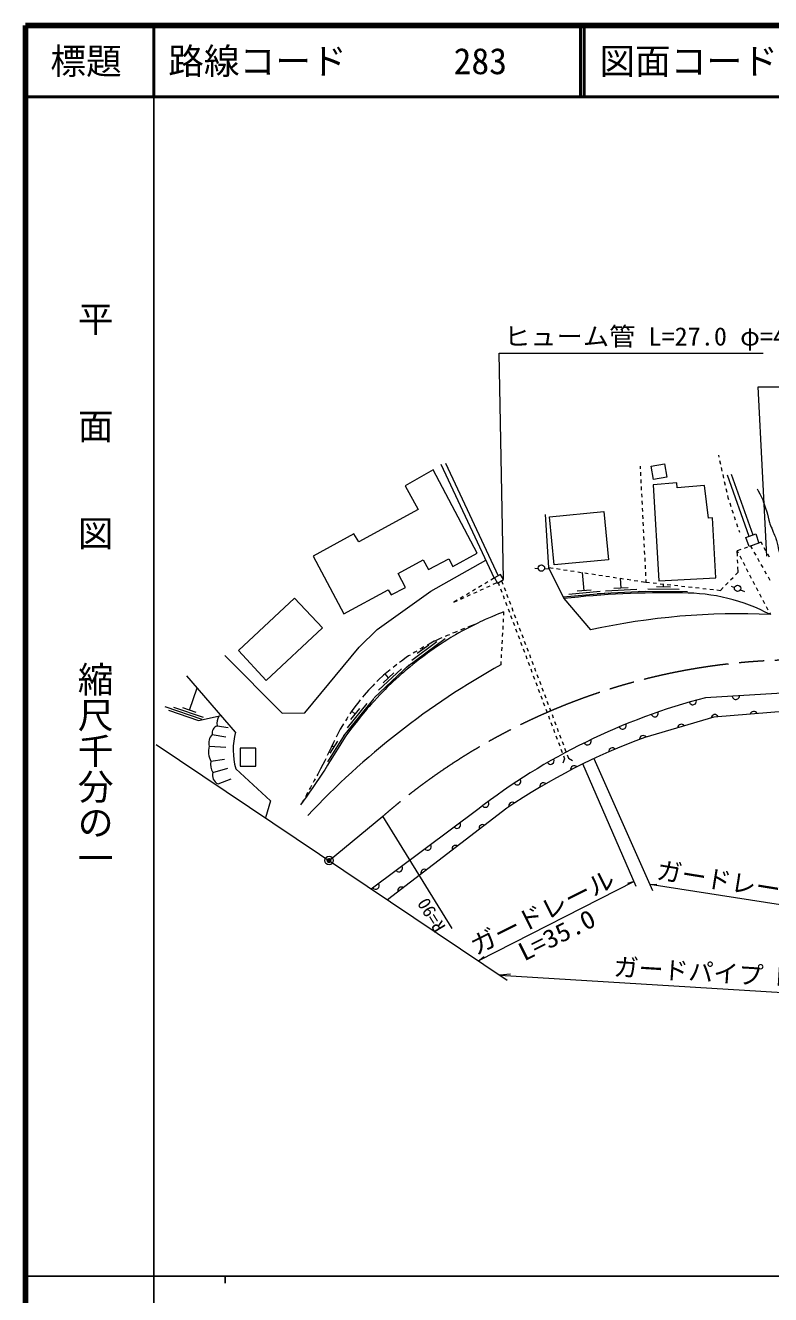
# Model space of a CAD drawing. Units: millimetres, scale not verified. Extents: x 40000 to 680000, y 20000 to 380000.
# Drawn here: x 40000 to 144363, y 202409 to 380000 of the extents above; entities that cross this region are included whole.
import ezdxf
from ezdxf.enums import TextEntityAlignment as Align

# ---------------------------------------------------------------- set-up
doc = ezdxf.new("R2010")
doc.units = ezdxf.units.MM
doc.header["$LTSCALE"] = 1000
doc.header["$PDMODE"] = 32
doc.header["$PDSIZE"] = 500
doc.linetypes.add('CHAIN', pattern=[18.5, 12, -1.5, 3.5, -1.5])
for name, color, linetype, lineweight in [('M-BGD', 7, 'Continuous', 13), ('M-BMK', 2, 'CHAIN', 13), ('M-STR-HTXT', 7, 'Continuous', 13), ('M-TTL', 2, 'Continuous', 140), ('M-TTL-BAND', 7, 'Continuous', 25), ('M-TTL-LINE', 7, 'Continuous', 50), ('M-TTL-TXT', 7, 'Continuous', 13), ('M-WORK', 1, 'Continuous', 13)]:
    doc.layers.add(name, color=color, linetype=linetype, lineweight=lineweight)
doc.layers.add('M-OTRS', color=6, linetype='Continuous')
doc.styles.add('@ＭＳ ゴシック', font='')
doc.styles.add('ＭＳ ゴシック', font='')
doc.styles.get('@ＭＳ ゴシック').set_extended_font_data('@MS Gothic')
doc.styles.get('ＭＳ ゴシック').set_extended_font_data('MS Gothic')

msp = doc.modelspace()

# ---------------------------------------------------------------- linework, layer by layer
at = {"layer": 'M-BGD'}
msp.add_circle((82521, 263137), 600, dxfattribs=at)
at = {"layer": 'M-BMK'}
msp.add_line((82521, 263137), (90063, 269334), dxfattribs=at)
msp.add_arc((148482, 202292), 88924, 72.62818, 131.06812, dxfattribs=at)
at = {"layer": 'M-OTRS'}
msp.add_point((82521, 263137), dxfattribs=at)
at = {"layer": 'M-STR-HTXT'}
for p, q in [((119628, 277413), (127818, 258936)), ((125551, 259524), (118063, 276661)), ((125246, 260223), (124302, 259944)), ((107955, 247260), (106443, 247102)), ((106443, 247102), (166837, 243408))]:
    msp.add_line(p, q, dxfattribs=at)
for points in [[(106951, 302454), (106344, 334120), (143337, 334120)], [(143809, 305722), (142626, 329432), (189261, 329432)], [(125246, 260223), (103461, 249101), (104238, 249704)], [(161934, 254449), (127440, 259791), (128423, 259825)]]:
    msp.add_lwpolyline(points, dxfattribs=at)
at = {"layer": 'M-TTL'}
for p, q in [((40000, 380000), (40000, 20000)), ((680000, 380000), (40000, 380000))]:
    msp.add_line(p, q, dxfattribs=at)
at = {"layer": 'M-TTL-BAND'}
for p, q in [((58000, 370000), (58000, 20000)), ((40000, 205000), (579000, 205000)), ((68000, 205000), (68000, 204000))]:
    msp.add_line(p, q, dxfattribs=at)
at = {"layer": 'M-TTL-LINE'}
for p, q in [((58000, 380000), (58000, 370000)), ((117750, 380000), (117750, 370000)), ((118250, 380000), (118250, 370000)), ((40000, 370000), (680000, 370000))]:
    msp.add_line(p, q, dxfattribs=at)
at = {"layer": 'M-WORK'}
for p, q in [((137049, 319881), (137115, 319588)), ((98178, 318610), (105659, 302666)), ((98816, 318751), (106212, 302986)), ((126089, 318349), (126108, 317964)), ((137224, 319100), (137333, 318612)), ((137443, 318124), (137552, 317636)), ((126133, 317465), (126158, 316966)), ((126182, 316466), (126207, 315967)), ((137661, 317148), (137770, 316660)), ((137879, 316172), (137989, 315684)), ((138286, 317098), (141316, 308514)), ((138856, 317216), (141859, 308709)), ((126232, 315468), (126256, 314968)), ((126281, 314469), (126306, 313969)), ((138098, 315196), (138207, 314708)), ((126331, 313470), (126355, 312971)), ((138316, 314221), (138382, 313928)), ((138382, 313928), (138474, 313649)), ((138631, 313174), (138788, 312699)), ((126380, 312471), (126405, 311972)), ((126429, 311472), (126454, 310973)), ((138945, 312225), (139102, 311750)), ((139260, 311275), (139417, 310801)), ((126479, 310474), (126503, 309974)), ((126528, 309475), (126553, 308975)), ((139574, 310326), (139731, 309851)), ((139888, 309377), (139980, 309098)), ((126577, 308476), (126602, 307977)), ((126627, 307477), (126652, 306978)), ((142049, 307325), (141579, 307155)), ((143017, 307674), (142520, 307494)), ((143017, 307674), (143179, 307382)), ((126676, 306478), (126701, 305979)), ((126726, 305480), (126750, 304980)), ((140168, 306647), (139670, 306468)), ((139670, 306468), (139801, 306218)), ((139704, 305734), (139670, 306468)), ((140033, 305775), (140264, 305331)), ((141108, 306986), (140638, 306816)), ((141551, 307145), (141777, 306746)), ((142024, 306311), (142271, 305876)), ((143422, 306945), (143665, 306508)), ((143908, 306072), (144151, 305635)), ((111327, 304039), (111813, 304020)), ((112702, 303985), (113323, 303961)), ((113240, 304162), (113887, 304064)), ((114381, 303989), (114876, 303915)), ((115370, 303840), (115864, 303765)), ((116359, 303690), (116853, 303616)), ((126775, 304481), (126800, 303982)), ((139749, 304735), (139726, 305235)), ((139805, 303502), (139772, 304236)), ((140496, 304888), (140727, 304445)), ((140959, 304002), (141191, 303559)), ((142517, 305441), (142764, 305006)), ((143010, 304571), (143257, 304136)), ((143503, 303701), (143750, 303266)), ((104766, 302134), (104336, 301878)), ((105679, 302678), (105195, 302390)), ((105525, 301793), (106052, 302032)), ((106219, 302031), (106364, 301646)), ((106681, 302298), (106867, 301803)), ((117347, 303541), (117842, 303466)), ((118255, 300905), (118024, 303439)), ((118336, 303392), (118831, 303317)), ((119325, 303242), (119819, 303168)), ((120314, 303093), (120808, 303018)), ((121303, 302943), (121797, 302869)), ((122291, 302794), (122786, 302719)), ((123280, 302645), (123775, 302570)), ((123411, 301268), (123345, 302635)), ((124269, 302495), (124763, 302421)), ((125258, 302346), (125752, 302271)), ((126246, 302197), (126893, 302099)), ((126824, 303482), (126849, 302983)), ((126874, 302483), (126893, 302099)), ((126893, 302099), (127400, 302043)), ((127897, 301989), (128394, 301934)), ((138057, 301687), (138404, 302047)), ((138751, 302407), (139098, 302767)), ((139444, 303127), (139805, 303502)), ((141422, 303116), (141654, 302673)), ((141885, 302230), (142117, 301786)), ((143996, 302831), (144243, 302396)), ((102189, 300598), (101759, 300342)), ((101881, 300143), (102336, 300349)), ((103048, 301110), (102618, 300854)), ((102792, 300556), (103247, 300762)), ((103907, 301622), (103477, 301366)), ((103703, 300968), (104158, 301175)), ((104614, 301381), (105069, 301587)), ((106540, 301178), (106716, 300711)), ((106893, 300243), (107069, 299775)), ((107044, 301335), (107220, 300867)), ((107397, 300399), (107573, 299932)), ((121665, 300553), (115300, 299974)), ((120476, 300776), (116094, 300377)), ((119251, 300996), (117259, 300815)), ((126804, 300773), (120084, 300445)), ((125625, 301046), (121230, 300831)), ((124410, 301317), (122413, 301219)), ((132725, 300746), (125996, 300769)), ((131562, 301080), (127162, 301095)), ((130363, 301414), (128363, 301421)), ((128891, 301880), (129388, 301825)), ((129363, 301418), (129364, 301828)), ((129885, 301771), (130382, 301716)), ((130879, 301662), (131376, 301607)), ((131873, 301553), (132370, 301498)), ((132867, 301444), (133364, 301389)), ((133861, 301335), (134358, 301280)), ((134855, 301226), (135352, 301171)), ((135849, 301117), (136346, 301062)), ((136843, 301008), (137350, 300952)), ((137350, 300952), (137710, 301327)), ((138846, 301512), (139299, 301336)), ((140129, 301013), (140708, 300788)), ((142349, 301343), (142580, 300900)), ((142812, 300457), (143043, 300014)), ((77708, 299868), (69838, 292529)), ((81603, 295691), (77708, 299868)), ((100471, 299574), (99987, 299285)), ((99987, 299285), (100515, 299524)), ((101330, 300086), (100900, 299830)), ((100970, 299731), (101425, 299937)), ((107245, 299307), (107421, 298839)), ((107597, 298371), (107774, 297903)), ((107749, 299464), (107926, 298996)), ((108102, 298528), (108279, 298060)), ((143275, 299571), (143507, 299128)), ((143738, 298685), (143970, 298241)), ((106924, 296981), (106896, 296482)), ((106977, 297946), (106951, 297481)), ((107950, 297435), (108126, 296967)), ((108455, 297592), (108632, 297125)), ((108808, 296657), (108985, 296189)), ((144201, 297798), (144332, 297548)), ((73733, 288352), (81603, 295691)), ((100148, 295073), (99833, 294941)), ((100460, 295200), (100148, 295073)), ((101235, 295516), (100923, 295389)), ((101485, 295615), (101235, 295516)), ((102200, 295897), (101950, 295798)), ((102925, 296167), (102200, 295897)), ((106814, 294984), (106786, 294485)), ((106869, 295983), (106841, 295484)), ((108302, 296499), (108478, 296031)), ((108655, 295563), (108831, 295095)), ((109161, 295721), (109338, 295253)), ((98769, 294169), (93361, 290167)), ((97637, 293742), (94100, 291125)), ((96476, 293293), (94869, 292104)), ((95818, 293040), (95547, 292887)), ((96525, 293437), (96254, 293285)), ((97255, 293820), (96525, 293437)), ((97335, 293858), (97255, 293820)), ((98080, 294195), (97335, 293858)), ((98339, 294307), (98080, 294195)), ((99057, 294616), (98798, 294504)), ((99372, 294748), (99057, 294616)), ((106759, 293986), (106731, 293487)), ((109007, 294627), (109183, 294160)), ((109359, 293692), (109536, 293224)), ((109514, 294786), (109690, 294318)), ((109867, 293850), (110043, 293382)), ((69838, 292529), (73733, 288352)), ((93340, 291557), (92654, 291061)), ((93662, 291765), (93340, 291557)), ((93881, 291897), (93662, 291765)), ((94526, 292290), (94308, 292157)), ((94821, 292463), (94526, 292290)), ((95547, 292887), (95252, 292715)), ((95673, 292698), (95554, 292892)), ((106649, 291989), (106621, 291490)), ((106704, 292988), (106676, 292488)), ((109712, 292756), (109888, 292288)), ((110064, 291820), (110240, 291352)), ((110220, 292914), (110396, 292446)), ((110573, 291979), (110749, 291511)), ((93764, 290520), (88843, 285932)), ((92687, 289968), (89469, 286967)), ((90840, 289644), (90167, 289088)), ((91097, 289848), (90840, 289644)), ((91745, 290362), (91488, 290159)), ((92001, 290559), (91745, 290362)), ((92654, 291061), (92398, 290864)), ((106594, 290991), (106568, 290525)), ((110417, 290884), (110593, 290416)), ((110769, 289948), (110945, 289480)), ((110926, 291043), (111102, 290575)), ((111279, 290107), (111455, 289639)), ((69405, 281115), (62589, 288987)), ((88880, 287848), (88640, 287609)), ((89474, 288440), (89234, 288201)), ((90139, 289064), (89474, 288440)), ((91585, 289391), (90122, 288027)), ((90167, 289088), (90139, 289064)), ((90853, 288709), (90402, 289286)), ((111121, 289012), (111298, 288544)), ((111474, 288077), (111650, 287609)), ((111631, 289172), (111808, 288704)), ((111984, 288236), (112161, 287768)), ((62988, 284175), (64060, 287288)), ((87438, 286283), (87222, 286021)), ((88031, 286973), (87438, 286283)), ((88640, 287609), (88031, 286973)), ((111826, 287141), (112002, 286673)), ((112179, 286205), (112355, 285737)), ((112337, 287300), (112514, 286832)), ((112690, 286365), (112867, 285897)), ((150302, 286835), (135247, 285931)), ((64778, 282861), (59593, 284646)), ((64961, 283147), (60801, 284579)), ((63934, 283849), (62043, 284501)), ((88798, 285835), (84564, 280607)), ((87809, 285138), (85040, 281719)), ((86797, 284413), (85538, 282859)), ((86124, 284645), (85635, 283933)), ((86128, 284651), (86124, 284645)), ((86690, 285373), (86128, 284651)), ((86905, 285635), (86690, 285373)), ((112531, 285269), (112707, 284801)), ((112883, 284333), (113060, 283865)), ((113043, 285429), (113220, 284961)), ((113396, 284493), (113573, 284025)), ((84997, 282961), (84831, 282702)), ((85179, 283238), (84997, 282961)), ((85635, 283933), (85453, 283656)), ((86168, 283636), (85724, 284065)), ((113236, 283397), (113412, 282929)), ((113588, 282461), (113764, 281994)), ((113749, 283558), (113925, 283090)), ((114102, 282622), (114278, 282154)), ((66168, 280763), (68062, 280474)), ((66843, 282004), (68398, 281781)), ((84650, 280668), (82286, 276957)), ((83666, 280705), (83518, 280402)), ((84093, 281521), (83666, 280705)), ((84397, 282020), (84093, 281521)), ((84563, 282280), (84397, 282020)), ((113941, 281526), (114117, 281058)), ((114455, 281686), (114631, 281218)), ((114808, 280751), (114984, 280283)), ((58296, 279376), (107448, 246429)), ((65762, 279132), (68051, 278988)), ((82818, 278971), (82413, 278123)), ((83727, 279833), (82652, 278146)), ((83149, 279651), (82818, 278971)), ((83189, 278990), (82926, 279192)), ((83297, 279954), (83149, 279651)), ((114293, 280590), (114469, 280122)), ((114645, 279654), (114822, 279186)), ((115161, 279815), (115337, 279347)), ((115514, 278879), (115690, 278412)), ((65993, 277035), (67872, 277344)), ((81913, 277077), (81675, 276604)), ((82055, 277374), (81913, 277077)), ((82413, 278123), (82271, 277825)), ((114998, 278718), (115174, 278250)), ((115495, 277397), (115260, 276779)), ((115350, 277782), (115495, 277397)), ((115866, 277944), (116053, 277449)), ((116053, 277449), (116638, 277139)), ((66249, 275471), (68374, 276090)), ((81349, 275998), (80933, 275229)), ((81675, 276604), (81349, 275998)), ((66980, 273862), (68821, 274568)), ((80062, 273634), (79917, 273368)), ((80448, 274338), (80302, 274072)), ((80570, 274564), (80448, 274338)), ((80933, 275229), (80810, 275003)), ((79364, 272359), (79208, 272075)), ((79521, 272644), (79364, 272359)), ((79917, 273368), (79761, 273082)), ((78812, 271353), (78728, 271201)), ((78968, 271637), (78812, 271353)), ((88437, 259172), (103349, 270310)), ((107413, 270456), (90718, 257643)), ((99788, 253620), (90063, 269334))]:
    msp.add_line(p, q, dxfattribs=at)
for points in [[(127615, 318335), (129486, 318665), (129816, 316794), (127945, 316464)], [(103246, 306145), (97128, 317826), (93196, 315554), (94984, 312282), (86697, 307744), (86006, 308874), (80313, 305726), (84591, 297680), (90804, 301019), (91209, 300311), (93232, 301356), (92187, 303296), (95708, 305217), (96467, 303880), (99291, 305359), (99857, 304275)], [(127933, 315728), (128726, 302286), (136696, 302704), (136224, 311096), (135662, 311062), (135106, 315609), (131292, 315281), (131207, 315989)], [(113402, 311229), (121028, 311963), (121676, 305236), (114050, 304502)], [(140903, 308365), (142267, 308856), (142731, 307570), (141366, 307079)], [(105679, 302678), (106094, 301959), (106951, 302454), (106536, 303173)], [(70080, 278853), (70080, 276332), (72274, 276332), (72274, 278853)]]:
    msp.add_lwpolyline(points, close=True, dxfattribs=at)
for points in [[(112791, 311575), (113240, 304162), (115389, 299794), (119154, 295404)], [(67943, 291854), (75953, 283746), (79157, 283796), (86731, 292979), (89241, 295489), (96760, 300853), (104471, 305196)], [(60021, 284188), (64225, 282743), (67406, 283424)], [(173871, 265983), (146684, 284056), (136418, 283201), (126743, 280382)], [(69454, 275999), (74319, 271505), (73607, 269113)]]:
    msp.add_lwpolyline(points, dxfattribs=at)
for centre in [(112260, 304070), (139738, 301237)]:
    msp.add_circle(centre, 450, dxfattribs=at)
for centre, radius, start, end in [((129479, 178245), 122362, 88.82009, 96.61247), ((132164, 274665), 25918, 61.99836, 90.36437), ((139706, 202947), 94714, 87.20061, 102.53272), ((160541, 193508), 111020, 119.0881, 136.84703), ((157620, 199867), 88924, 104.57237, 127.61192), ((139492, 286186), 500, 183.43755, 3.43755), ((133465, 285438), 500, 194.86593, 16.66135), ((68739, 282358), 1930, 148.87114, 190.57417), ((128132, 283743), 500, 197.7209, 21.02018), ((136541, 283071), 500, 21.01756, 177.65948), ((141994, 283515), 500, 22.21662, 167.30141), ((67278, 279621), 1593, 134.17901, 197.84414), ((67258, 280974), 1110, 111.95987, 190.97522), ((79459, 278653), 10351, 166.23633, 194.85181), ((123630, 282023), 500, 201.02018, 23.93219), ((126515, 280139), 500, 36.11074, 183.12628), ((131859, 281717), 500, 33.70296, 178.78775), ((68226, 278342), 2588, 162.22759, 210.33985), ((157396, 196908), 88924, 110.16362, 124.19964), ((118718, 279823), 500, 205.3896, 26.50047), ((122203, 278409), 500, 40.6584, 186.0513), ((113542, 277097), 500, 209.71498, 29.71498), ((68095, 276576), 2152, 167.68225, 210.89299), ((67527, 275081), 1337, 163.05557, 245.83234), ((116855, 275885), 500, 44.45062, 189.89392), ((108879, 274223), 500, 211.50038, 34.99111), ((112528, 273510), 500, 47.64134, 193.07568), ((104405, 271090), 500, 214.99111, 38.54072), ((108178, 270790), 500, 50.96888, 196.37163), ((100441, 268138), 500, 216.75452, 36.75452), ((104025, 267667), 500, 54.96132, 200.04611), ((96341, 265076), 500, 216.75452, 36.75452), ((100247, 264767), 500, 54.96132, 200.04611), ((92305, 262061), 500, 216.75452, 36.75452), ((95890, 261423), 500, 54.96132, 200.04611), ((89060, 259638), 500, 216.75452, 36.75452), ((92649, 258936), 500, 54.96132, 200.04611)]:
    msp.add_arc(centre, radius, start, end, dxfattribs=at)
for points, knots in [([(142474, 315133), (142640, 314880), (143067, 314075), (143185, 313796), (143338, 313430), (143708, 312297), (143823, 311917), (143911, 311626), (144112, 310736), (144200, 310446), (144250, 310280), (144448, 309799), (144513, 309639), (144556, 309532), (144697, 309217), (144739, 309111), (144812, 308926), (145033, 308372), (145091, 308182), (145170, 307926), (145354, 307144), (145425, 306886), (145478, 306690), (145646, 306105), (145711, 305913), (145783, 305702), (146018, 305076), (146110, 304873), (146197, 304682), (146523, 304139), (146602, 303944), (146678, 303756), (146826, 303318), (146942, 302947)], [0, 0, 0, 0, 1, 1, 1, 2, 2, 2, 3, 3, 3, 4, 4, 4, 5, 5, 5, 6, 6, 6, 7, 7, 7, 8, 8, 8, 9, 9, 9, 10, 10, 10, 11, 11, 11, 11]), ([(106977, 297946), (106309, 297692), (104339, 296846), (103695, 296536), (102925, 296167), (100648, 294989), (99914, 294553), (99172, 294113), (97023, 292670), (96325, 292164), (95677, 291695), (93799, 290201), (93188, 289685), (92660, 289239), (91127, 287842), (90637, 287356), (90065, 286788), (88406, 285029), (87881, 284418), (87307, 283748), (85655, 281677), (85146, 280956), (84568, 280136), (82984, 277574), (82452, 276723), (82317, 276508), (81953, 275837), (81811, 275627), (81185, 274704), (79376, 272112), (78536, 270931)], [0, 0, 0, 0, 1, 1, 1, 2, 2, 2, 3, 3, 3, 4, 4, 4, 5, 5, 5, 6, 6, 6, 7, 7, 7, 8, 8, 8, 9, 9, 9, 10, 10, 10, 10])]:
    msp.add_open_spline(points, degree=3, knots=knots, dxfattribs=at)

# ---------------------------------------------------------------- texts
at = {"layer": 'M-STR-HTXT', "style": 'ＭＳ ゴシック', "width": 1.05}
msp.add_text('ヒューム管 L=27.0 φ=400', height=2566, dxfattribs=at).set_placement((128619, 334428), align=Align.BOTTOM_CENTER)
at = {"layer": 'M-STR-HTXT', "style": 'ＭＳ ゴシック'}
for s, rotation, p in [('ガードレール L=56.0', 350.8, (128144, 259841)), ('ガードパイプ L=99.0', 356.5, (122253, 246263))]:
    msp.add_text(s, height=2566, rotation=rotation, dxfattribs=at).set_placement(p, align=Align.BOTTOM_LEFT)
for s, width, p in [('ガードレール', 1.05, (113305, 254092)), ('L=35.0', 1.1, (115334, 250877))]:
    msp.add_text(s, height=2566, rotation=26.521, dxfattribs=dict(at, width=width)).set_placement(p, align=Align.BOTTOM_CENTER)
at = {"layer": 'M-TTL-BAND', "style": '@ＭＳ ゴシック'}
for s, p in [('平\u3000\u3000面\u3000\u3000図', (49777, 306475)), ('縮尺千分の一', (49777, 261030))]:
    msp.add_text(s, height=3666, rotation=270, dxfattribs=at).set_placement(p, align=Align.MIDDLE_RIGHT)
at = {"layer": 'M-TTL-TXT', "style": 'ＭＳ ゴシック'}
msp.add_text('標題', height=3666, dxfattribs=at).set_placement((48500, 375000), align=Align.MIDDLE_CENTER)
for s, p in [('路線コード      283', (60000, 375000)), ('図面コード      17-0', (120380, 375000))]:
    msp.add_text(s, height=3666, dxfattribs=at).set_placement(p, align=Align.MIDDLE_LEFT)
at = {"layer": 'M-WORK', "style": 'ＭＳ ゴシック'}
msp.add_text('R=90', height=1833, rotation=121.498, dxfattribs=at).set_placement((99394, 254150), align=Align.BOTTOM_LEFT)

doc.saveas('drawing.dxf')
